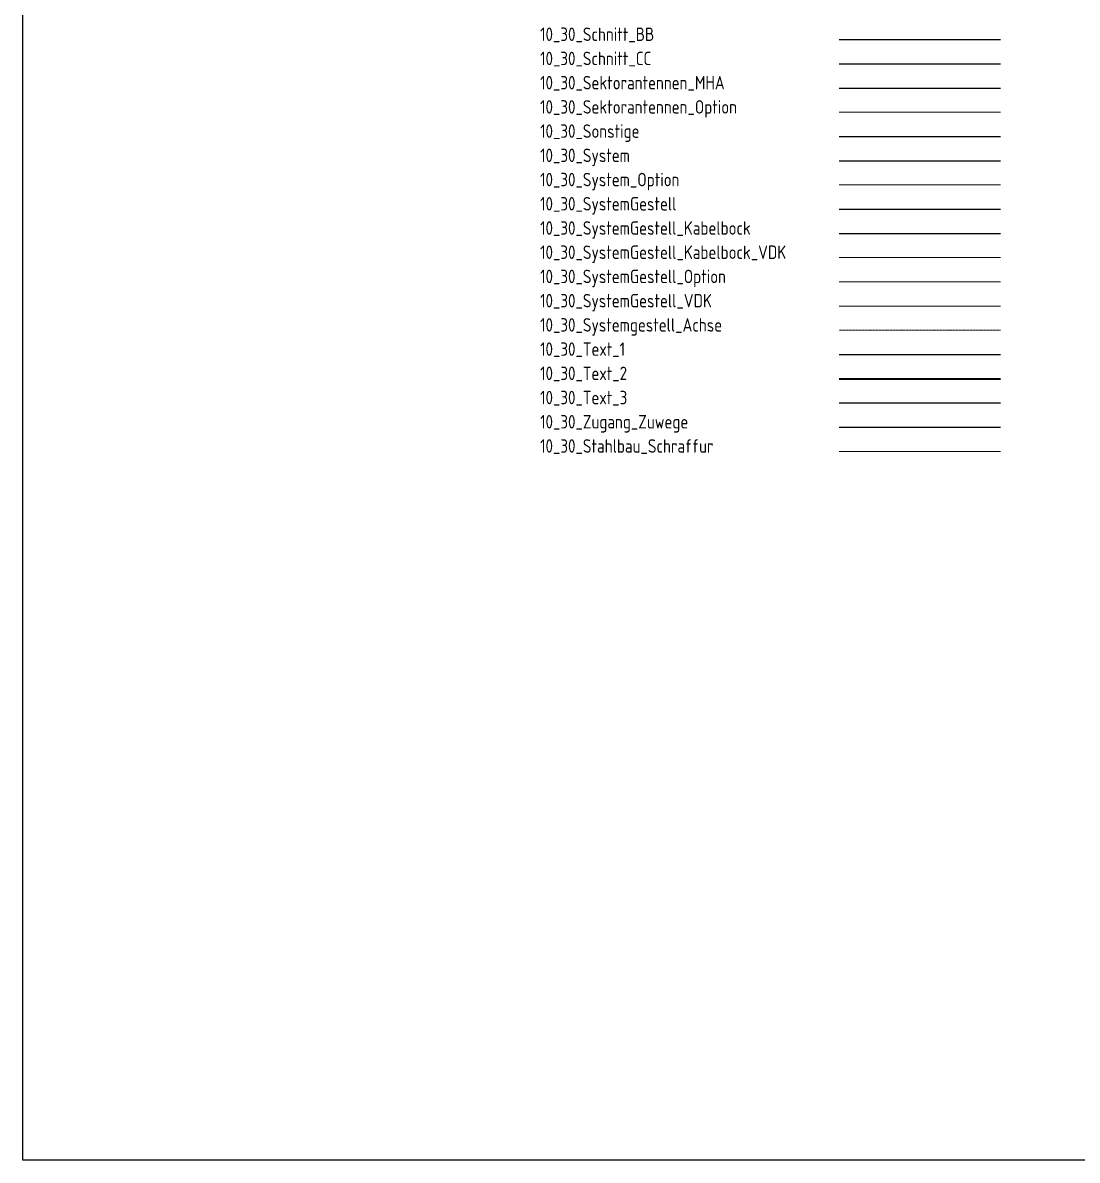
# Model space of a CAD drawing. Header units: millimetres. Extents: x -91 to 69546, y -31188 to 10802.
# Drawn here: x -63 to 19542, y -31188 to -10043 of the extents above; entities that cross this region are included whole.
import ezdxf
from ezdxf.enums import TextEntityAlignment as Align

# ---------------------------------------------------------------- set-up
doc = ezdxf.new("R2010")
doc.units = ezdxf.units.MM
doc.linetypes.add('GESTRICHELT', pattern=[0.75, 0.5, -0.25])
doc.linetypes.add('MITTE', pattern=[50.8, 31.75, -6.35, 6.35, -6.35])
doc.layers.add('00_Hilfskonstruktion', color=31, linetype='Continuous', plot=False)
for name, color, linetype, lineweight in [('10_30_Schnitt_BB', 7, 'Continuous', 25), ('10_30_Schnitt_CC', 7, 'Continuous', 25), ('10_30_Sektorantenne_MHA', 21, 'Continuous', 25), ('10_30_Sektorantenne_Option', 41, 'GESTRICHELT', 18), ('10_30_Sonstige', 7, 'Continuous', 25), ('10_30_Stahlbau_Schraffur', 252, 'Continuous', 18), ('10_30_System', 81, 'Continuous', 25), ('10_30_System_Option', 61, 'GESTRICHELT', 18), ('10_30_SystemGestell', 6, 'Continuous', 25), ('10_30_SystemGestell_Kabelbock', 6, 'Continuous', 25), ('10_30_SystemGestell_Kabelbock_VDK', 16, 'GESTRICHELT', 18), ('10_30_SystemGestell_Option', 16, 'GESTRICHELT', 18), ('10_30_SystemGestell_VDK', 16, 'GESTRICHELT', 18), ('10_30_SystemGestellAchse', 61, 'MITTE', 18), ('10_30_Text_1', 7, 'Continuous', 25), ('10_30_Text_2', 2, 'Continuous', 25), ('10_30_Text_3', 3, 'Continuous', 25), ('10_30_Zugang_Zuwege', 3, 'Continuous', 25)]:
    doc.layers.add(name, color=color, linetype=linetype, lineweight=lineweight)
doc.styles.add('ISOCP', font='ISOCP', dxfattribs={"width": 0.9})

msp = doc.modelspace()

# ---------------------------------------------------------------- linework, layer by layer
at = {"layer": '00_Hilfskonstruktion'}
msp.add_lwpolyline([(-62.57, -1734.513), (51225.941, -1734.513), (51225.941, -31187.634), (-62.57, -31187.634)], close=True, dxfattribs=at)
at = {"layer": '10_30_Schnitt_BB'}
msp.add_line((15113.486, -10356.653), (18113.486, -10356.653), dxfattribs=at)
at = {"layer": '10_30_Schnitt_CC'}
msp.add_line((15113.486, -10806.864), (18113.486, -10806.864), dxfattribs=at)
at = {"layer": '10_30_Sektorantenne_MHA'}
msp.add_line((15113.486, -11257.075), (18113.486, -11257.075), dxfattribs=at)
at = {"layer": '10_30_Sektorantenne_Option', "ltscale": 5}
msp.add_line((15113.486, -11707.287), (18113.486, -11707.287), dxfattribs=at)
at = {"layer": '10_30_Sonstige'}
msp.add_line((15113.486, -12157.498), (18113.486, -12157.498), dxfattribs=at)
at = {"layer": '10_30_Stahlbau_Schraffur'}
msp.add_line((15113.486, -18010.243), (18113.486, -18010.243), dxfattribs=at)
at = {"layer": '10_30_System'}
msp.add_line((15113.486, -12607.709), (18113.486, -12607.709), dxfattribs=at)
at = {"layer": '10_30_System_Option', "ltscale": 5}
msp.add_line((15113.486, -13057.92), (18113.486, -13057.92), dxfattribs=at)
at = {"layer": '10_30_SystemGestell'}
msp.add_line((15113.486, -13508.131), (18113.486, -13508.131), dxfattribs=at)
at = {"layer": '10_30_SystemGestell_Kabelbock'}
msp.add_line((15113.486, -13958.343), (18113.486, -13958.343), dxfattribs=at)
at = {"layer": '10_30_SystemGestell_Kabelbock_VDK', "ltscale": 5}
msp.add_line((15113.486, -14408.554), (18113.486, -14408.554), dxfattribs=at)
at = {"layer": '10_30_SystemGestell_Option', "ltscale": 5}
msp.add_line((15113.486, -14858.765), (18113.486, -14858.765), dxfattribs=at)
at = {"layer": '10_30_SystemGestell_VDK', "ltscale": 5}
msp.add_line((15113.486, -15308.976), (18113.486, -15308.976), dxfattribs=at)
at = {"layer": '10_30_SystemGestellAchse', "ltscale": 0.1}
msp.add_line((15113.486, -15759.187), (18113.486, -15759.187), dxfattribs=at)
at = {"layer": '10_30_Text_1'}
msp.add_line((15113.486, -16209.398), (18113.486, -16209.398), dxfattribs=at)
at = {"layer": '10_30_Text_2', "lineweight": 35, "ltscale": 0.3}
msp.add_line((15113.486, -16659.61), (18113.486, -16659.61), dxfattribs=at)
at = {"layer": '10_30_Text_3'}
msp.add_line((15113.486, -17109.821), (18113.486, -17109.821), dxfattribs=at)
at = {"layer": '10_30_Zugang_Zuwege'}
msp.add_line((15113.486, -17560.032), (18113.486, -17560.032), dxfattribs=at)

# ---------------------------------------------------------------- texts
at = {"layer": '10_30_Schnitt_BB', "style": 'ISOCP', "width": 0.9}
msp.add_text('10_30_Schnitt_BB', height=250, dxfattribs=at).set_placement((9555.219, -10456.653), align=Align.BOTTOM_LEFT)
at = {"layer": '10_30_Schnitt_CC', "style": 'ISOCP', "width": 0.9}
msp.add_text('10_30_Schnitt_CC', height=250, dxfattribs=at).set_placement((9555.219, -10906.864), align=Align.BOTTOM_LEFT)
at = {"layer": '10_30_Sektorantenne_MHA', "style": 'ISOCP', "width": 0.9}
msp.add_text('10_30_Sektorantennen_MHA', height=250, dxfattribs=at).set_placement((9555.219, -11357.075), align=Align.BOTTOM_LEFT)
at = {"layer": '10_30_Sektorantenne_Option', "ltscale": 5, "style": 'ISOCP', "width": 0.9}
msp.add_text('10_30_Sektorantennen_Option', height=250, dxfattribs=at).set_placement((9555.219, -11807.287), align=Align.BOTTOM_LEFT)
at = {"layer": '10_30_Sonstige', "style": 'ISOCP', "width": 0.9}
msp.add_text('10_30_Sonstige', height=250, dxfattribs=at).set_placement((9555.219, -12257.498), align=Align.BOTTOM_LEFT)
at = {"layer": '10_30_Stahlbau_Schraffur', "style": 'ISOCP', "width": 0.9}
msp.add_text('10_30_Stahlbau_Schraffur', height=250, dxfattribs=at).set_placement((9555.219, -18110.243), align=Align.BOTTOM_LEFT)
at = {"layer": '10_30_System', "style": 'ISOCP', "width": 0.9}
msp.add_text('10_30_System', height=250, dxfattribs=at).set_placement((9555.219, -12707.709), align=Align.BOTTOM_LEFT)
at = {"layer": '10_30_System_Option', "ltscale": 5, "style": 'ISOCP', "width": 0.9}
msp.add_text('10_30_System_Option', height=250, dxfattribs=at).set_placement((9555.219, -13157.92), align=Align.BOTTOM_LEFT)
at = {"layer": '10_30_SystemGestell', "style": 'ISOCP', "width": 0.9}
msp.add_text('10_30_SystemGestell', height=250, dxfattribs=at).set_placement((9555.219, -13608.131), align=Align.BOTTOM_LEFT)
at = {"layer": '10_30_SystemGestell_Kabelbock', "style": 'ISOCP', "width": 0.9}
msp.add_text('10_30_SystemGestell_Kabelbock', height=250, dxfattribs=at).set_placement((9555.219, -14058.343), align=Align.BOTTOM_LEFT)
at = {"layer": '10_30_SystemGestell_Kabelbock_VDK', "ltscale": 5, "style": 'ISOCP', "width": 0.9}
msp.add_text('10_30_SystemGestell_Kabelbock_VDK', height=250, dxfattribs=at).set_placement((9555.219, -14508.554), align=Align.BOTTOM_LEFT)
at = {"layer": '10_30_SystemGestell_Option', "ltscale": 5, "style": 'ISOCP', "width": 0.9}
msp.add_text('10_30_SystemGestell_Option', height=250, dxfattribs=at).set_placement((9555.219, -14958.765), align=Align.BOTTOM_LEFT)
at = {"layer": '10_30_SystemGestell_VDK', "ltscale": 5, "style": 'ISOCP', "width": 0.9}
msp.add_text('10_30_SystemGestell_VDK', height=250, dxfattribs=at).set_placement((9555.219, -15408.976), align=Align.BOTTOM_LEFT)
at = {"layer": '10_30_SystemGestellAchse', "ltscale": 0.1, "style": 'ISOCP', "width": 0.9}
msp.add_text('10_30_Systemgestell_Achse', height=250, dxfattribs=at).set_placement((9555.219, -15859.187), align=Align.BOTTOM_LEFT)
at = {"layer": '10_30_Text_1', "style": 'ISOCP', "width": 0.9}
msp.add_text('10_30_Text_1', height=250, dxfattribs=at).set_placement((9555.219, -16309.398), align=Align.BOTTOM_LEFT)
at = {"layer": '10_30_Text_2', "style": 'ISOCP', "width": 0.9}
msp.add_text('10_30_Text_2', height=250, dxfattribs=at).set_placement((9555.219, -16759.61), align=Align.BOTTOM_LEFT)
at = {"layer": '10_30_Text_3', "style": 'ISOCP', "width": 0.9}
msp.add_text('10_30_Text_3', height=250, dxfattribs=at).set_placement((9555.219, -17209.821), align=Align.BOTTOM_LEFT)
at = {"layer": '10_30_Zugang_Zuwege', "style": 'ISOCP', "width": 0.9}
msp.add_text('10_30_Zugang_Zuwege', height=250, dxfattribs=at).set_placement((9555.219, -17660.032), align=Align.BOTTOM_LEFT)

doc.saveas('drawing.dxf')
